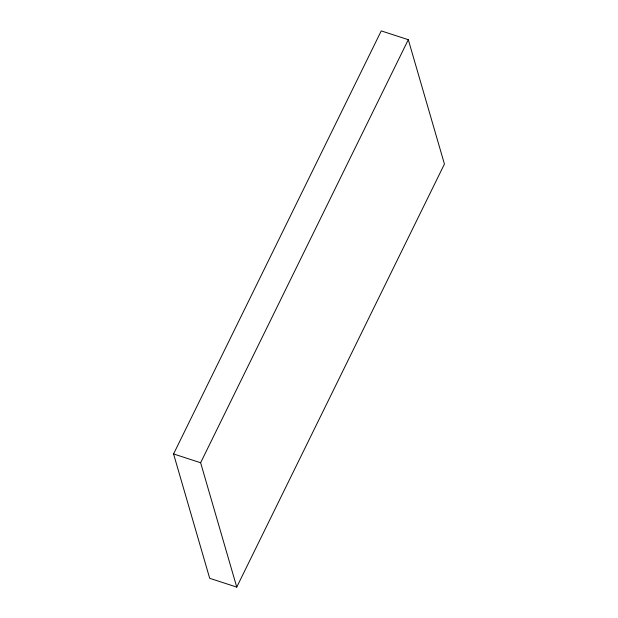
<?xml version="1.0" encoding="UTF-8"?>
<svg xmlns="http://www.w3.org/2000/svg" width="618" height="618" viewBox="0 0 618 618"><rect width="100%" height="100%" fill="white"/><g stroke="black" fill="none" stroke-linecap="round" stroke-linejoin="round"><path stroke-width="0.93" d="M173.565 453.952L381.244 30.9L408.305 39.691L444.435 164.048L236.756 587.1L209.695 578.309L173.565 453.952L200.626 462.743L236.756 587.1M200.626 462.743L408.305 39.691"/></g></svg>
